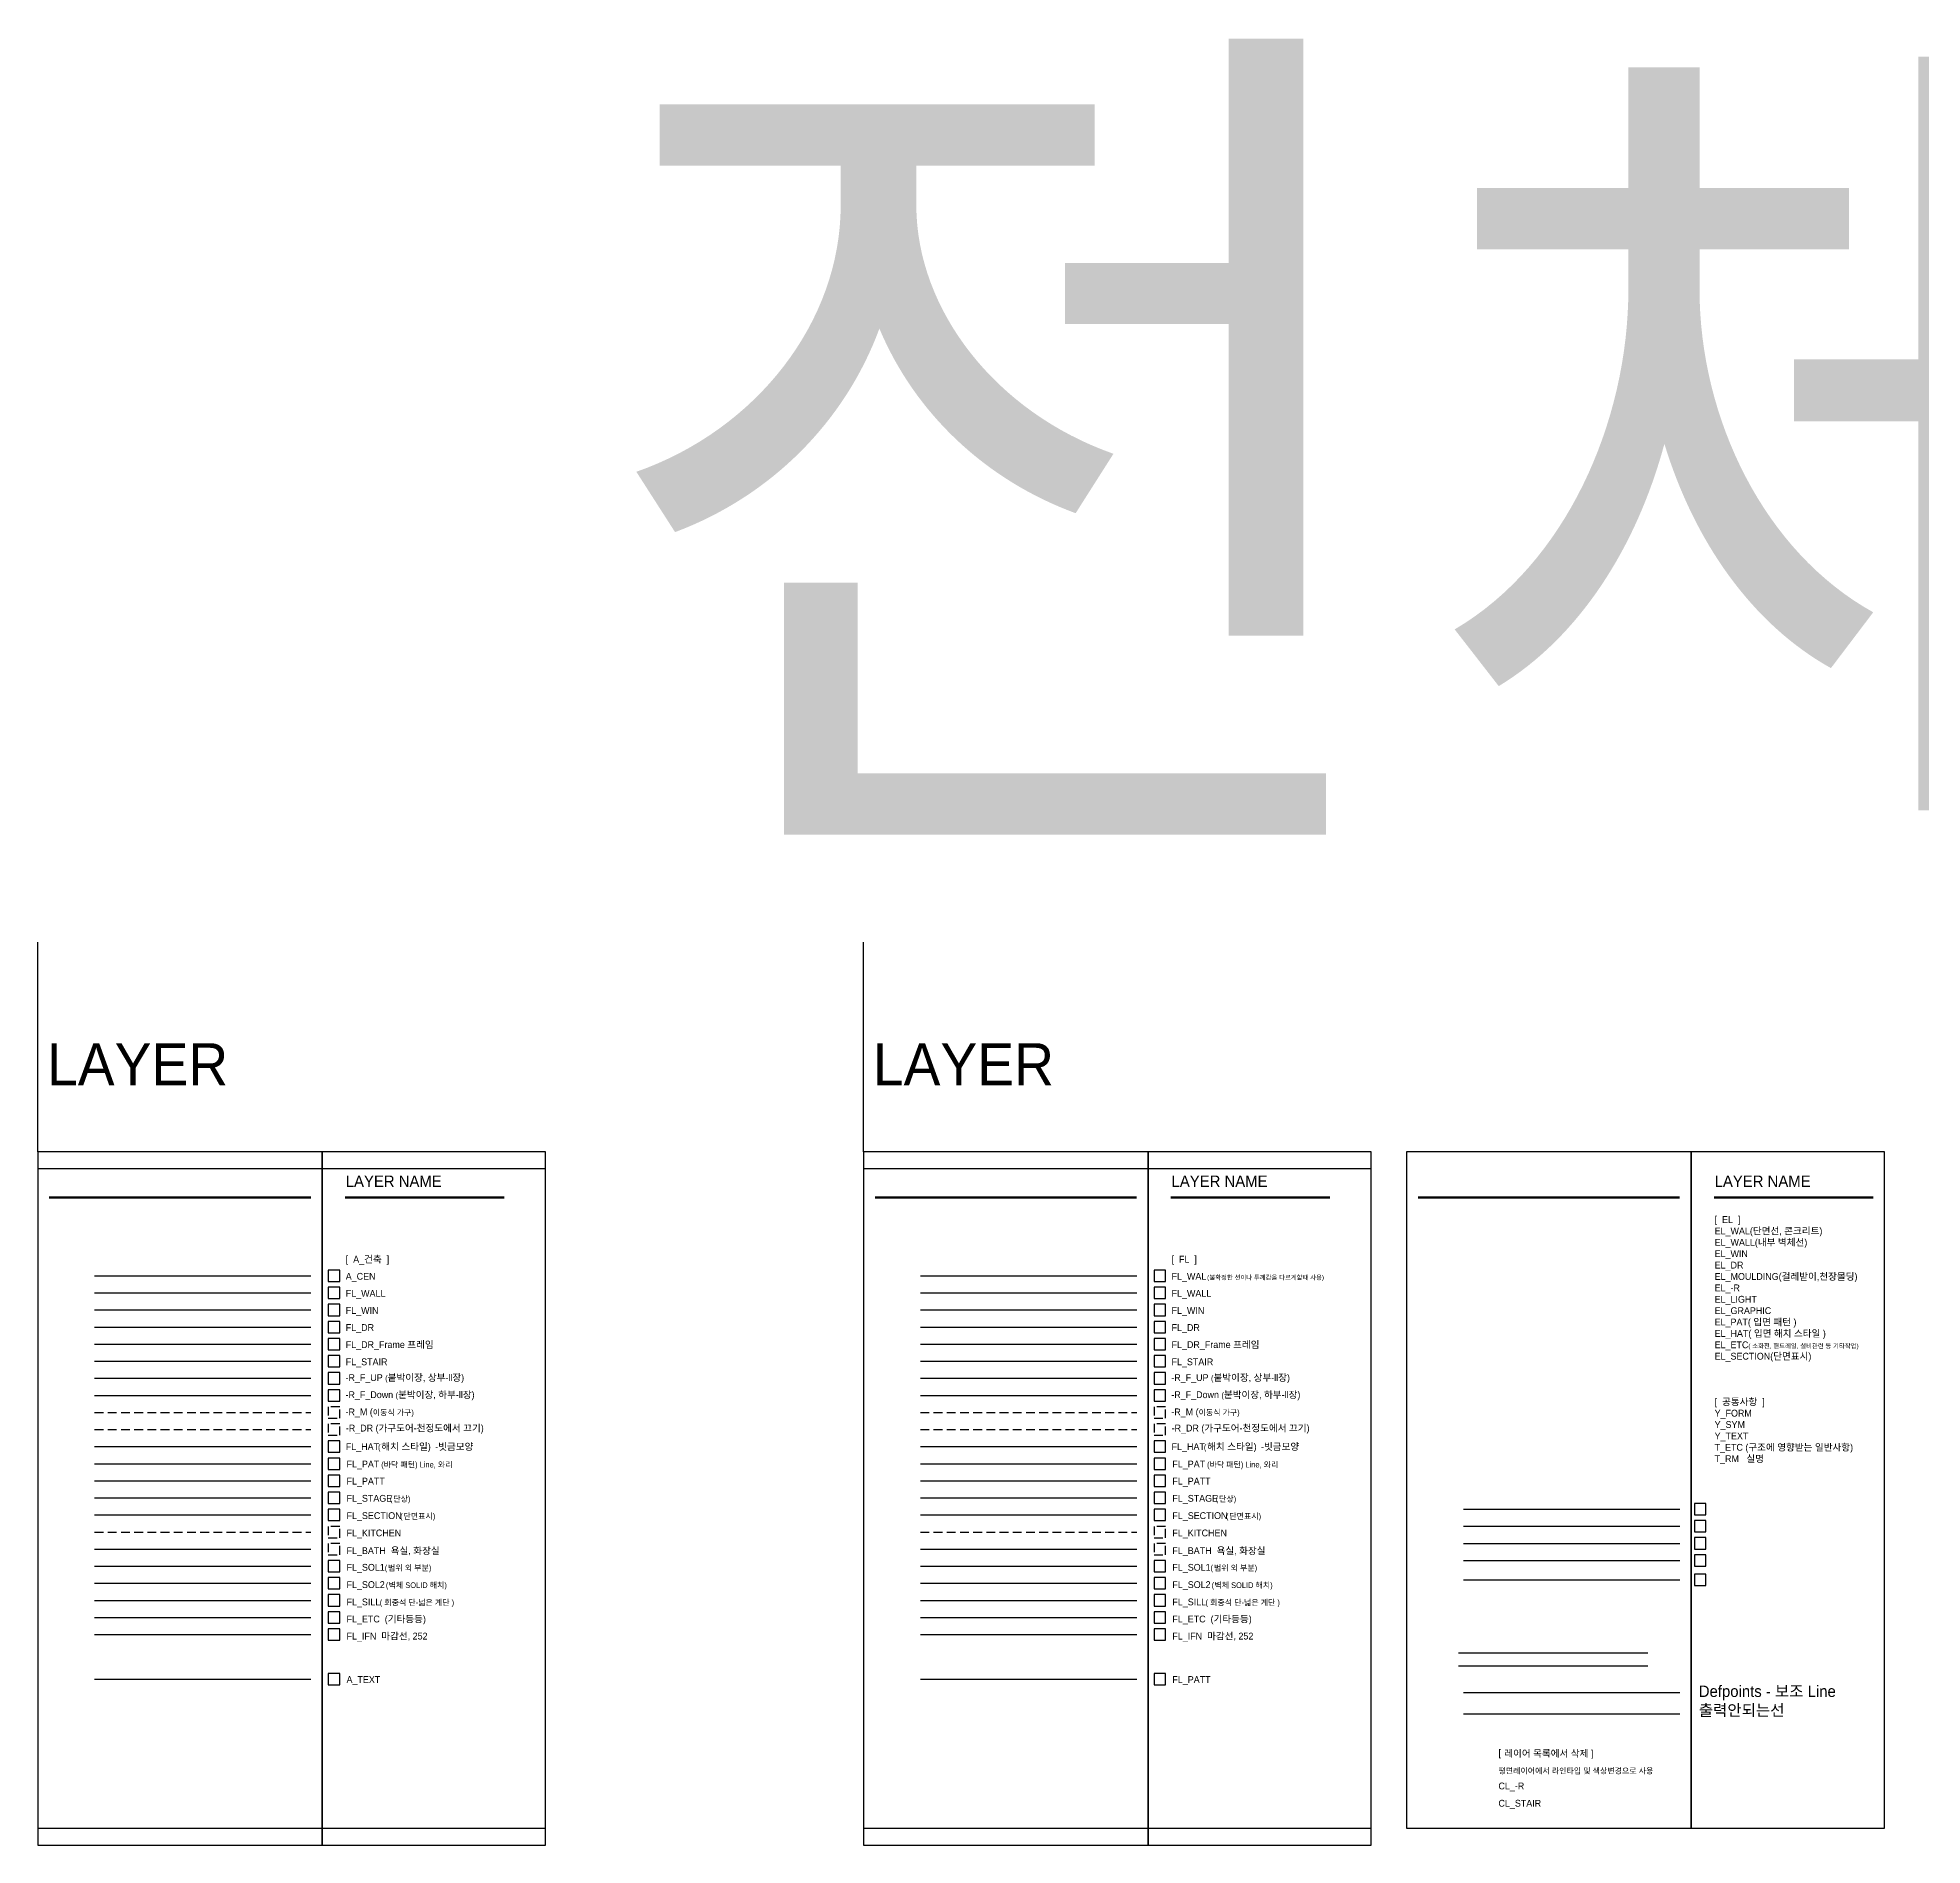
# Model space of a CAD drawing. Header units: millimetres. Extents: x -223175 to 287756, y -120611 to 352956.
# Drawn here: x -19440 to -18101, y 8491 to 9774 of the extents above; entities that cross this region are included whole.
import ezdxf
from ezdxf.enums import TextEntityAlignment as Align

# ---------------------------------------------------------------- set-up
doc = ezdxf.new("R2010")
doc.units = ezdxf.units.MM
doc.header["$LTSCALE"] = 50
doc.linetypes.add('ACAD_ISO10W100', pattern=[18, 12, -3, 0, -3])
doc.linetypes.add('HIDDEN2', pattern=[0.1875, 0.125, -0.0625])
for name, color, linetype in [('1_ 설계변경(체크사항) 240', 240, 'Continuous'), ('1_ 인테리어(검토+체크용)', 30, 'Continuous'), ('A_CEN', 1, 'ACAD_ISO10W100'), ('A_COL', 2, 'Continuous'), ('A_DIM', 7, 'Continuous'), ('A_DR', 4, 'Continuous'), ('A_TEXT', 4, 'Continuous'), ('FL_0공통CL_DR-F', 4, 'Continuous'), ('FL_0공통CL_FIN', 16, 'Continuous'), ('FL_0공통CL_SOL1-벽체', 251, 'Continuous'), ('FL_0공통CL_SOL2-공사외', 253, 'Continuous'), ('FL_0공통CL_WAL 202 신설벽체', 202, 'Continuous'), ('FL_0공통CL_WALL', 6, 'Continuous'), ('FL_0공통CL_WIN', 4, 'Continuous'), ('FL_HIDDEN_BATH 251', 252, 'Continuous'), ('FL_HIDDEN_ETC', 16, 'Continuous'), ('FL_HIDDEN_KITCHEN', 5, 'HIDDEN2'), ('FL_HIDDEN_STAGE', 6, 'Continuous'), ('FL_HIDDEN_STAIR', 7, 'Continuous'), ('FL_HIDE_DR', 4, 'Continuous'), ('FL_HIDE_HAT', 251, 'Continuous'), ('FL_HIDE_PAT 108', 108, 'Continuous'), ('FL_HIDE_PATT', 4, 'Continuous'), ('FL_HIDE_SECTION', 2, 'Continuous'), ('FL_HIDE_SILL', 8, 'Continuous'), ('FL_HIDE_TEXT', 4, 'Continuous'), ('FUR_DR', 8, 'HIDDEN2'), ('FUR_F_UP', 6, 'Continuous'), ('FUR_HIDDEN_F_Down', 5, 'Continuous'), ('FUR_HIDDEN_Move', 5, 'HIDDEN2'), ('Y_FORM', 7, 'Continuous'), ('Y_RM', 4, 'Continuous'), ('Y_SYM', 4, 'Continuous'), ('Y_TEXT', 3, 'Continuous')]:
    doc.layers.add(name, color=color, linetype=linetype)
doc.layers.add('DEFPOINT', color=98, linetype='Continuous', plot=False)
doc.styles.add('HY울릉도L', font='HY울릉도l.ttf')

msp = doc.modelspace()

# ---------------------------------------------------------------- linework, layer by layer
for p, q in [((-19237.6277, 8983.0917), (-19237.6277, 8502.8983)), ((-18651.1037, 8983.0917), (-18651.1037, 8502.8983)), ((-18265.3945, 8983.0917), (-18265.3945, 8502.8983)), ((-19237.6277, 8970.9656), (-19237.6277, 8490.7722)), ((-18651.1037, 8970.9656), (-18651.1037, 8490.7722))]:
    msp.add_line(p, q)
for points in [[(-19237.6277, 8983.0917), (-19439.7293, 8983.0917), (-19439.7293, 8502.8983), (-19237.6277, 8502.8983)], [(-19439.7293, 8502.8983), (-19079.0913, 8502.8983), (-19079.0913, 8983.0917), (-19439.7293, 8983.0917)], [(-19237.6277, 8502.8983), (-19079.0913, 8502.8983), (-19079.0913, 8983.0917), (-19237.6277, 8983.0917)], [(-18853.2053, 8502.8983), (-18492.5672, 8502.8983), (-18492.5672, 8983.0917), (-18853.2053, 8983.0917)], [(-18651.1037, 8983.0917), (-18853.2053, 8983.0917), (-18853.2053, 8502.8983), (-18651.1037, 8502.8983)], [(-18651.1037, 8502.8983), (-18492.5672, 8502.8983), (-18492.5672, 8983.0917), (-18651.1037, 8983.0917)], [(-18467.4961, 8502.8983), (-18127.9654, 8502.8983), (-18127.9654, 8983.0917), (-18467.4961, 8983.0917)], [(-18265.3945, 8983.0917), (-18467.4961, 8983.0917), (-18467.4961, 8502.8983), (-18265.3945, 8502.8983)], [(-18265.3945, 8502.8983), (-18127.9654, 8502.8983), (-18127.9654, 8983.0917), (-18265.3945, 8983.0917)], [(-19237.6277, 8970.9656), (-19439.7293, 8970.9656), (-19439.7293, 8490.7722), (-19237.6277, 8490.7722)], [(-19237.6277, 8490.7722), (-19079.0913, 8490.7722), (-19079.0913, 8970.9656), (-19237.6277, 8970.9656)], [(-18651.1037, 8970.9656), (-18853.2053, 8970.9656), (-18853.2053, 8490.7722), (-18651.1037, 8490.7722)], [(-18651.1037, 8490.7722), (-18492.5672, 8490.7722), (-18492.5672, 8970.9656), (-18651.1037, 8970.9656)]]:
    msp.add_lwpolyline(points, close=True)
at = {"const_width": 1.6168}
for points in [[(-19245.7118, 8950.7554), (-19431.6453, 8950.7554)], [(-19108.2827, 8950.7554), (-19221.4596, 8950.7554)], [(-18659.1878, 8950.7554), (-18845.1212, 8950.7554)], [(-18521.7587, 8950.7554), (-18634.9356, 8950.7554)], [(-18273.4786, 8950.7554), (-18459.412, 8950.7554)], [(-18136.0495, 8950.7554), (-18249.2264, 8950.7554)]]:
    msp.add_lwpolyline(points, dxfattribs=at)
at = {"layer": '1_ 설계변경(체크사항) 240'}
msp.add_line((-18296.2354, 8627.2334), (-18430.706, 8627.2334), dxfattribs=at)
at = {"layer": '1_ 인테리어(검토+체크용)'}
msp.add_line((-18296.2354, 8617.9681), (-18430.706, 8617.9681), dxfattribs=at)
at = {"layer": 'A_CEN'}
msp.add_line((-19399.309, 8895.0669), (-19245.7118, 8895.0669), dxfattribs=at)
msp.add_lwpolyline([(-19233.3047, 8891.0249), (-19225.2206, 8891.0249), (-19225.2206, 8899.109), (-19233.3047, 8899.109)], close=True, dxfattribs=at)
at = {"layer": 'A_COL'}
msp.add_line((-19399.309, 8882.9409), (-19245.7118, 8882.9409), dxfattribs=at)
msp.add_lwpolyline([(-19233.3047, 8878.8988), (-19225.2206, 8878.8988), (-19225.2206, 8886.9829), (-19233.3047, 8886.9829)], close=True, dxfattribs=at)
at = {"layer": 'A_DIM'}
msp.add_line((-19399.309, 8870.8148), (-19245.7118, 8870.8148), dxfattribs=at)
msp.add_lwpolyline([(-19233.3047, 8866.7727), (-19225.2206, 8866.7727), (-19225.2206, 8874.8568), (-19233.3047, 8874.8568)], close=True, dxfattribs=at)
at = {"layer": 'A_DR'}
msp.add_line((-19399.309, 8858.6887), (-19245.7118, 8858.6887), dxfattribs=at)
msp.add_lwpolyline([(-19233.3047, 8854.6466), (-19225.2206, 8854.6466), (-19225.2206, 8862.7307), (-19233.3047, 8862.7307)], close=True, dxfattribs=at)
at = {"layer": 'A_TEXT'}
msp.add_line((-19399.309, 8608.675), (-19245.7118, 8608.675), dxfattribs=at)
msp.add_lwpolyline([(-19233.3047, 8604.6329), (-19225.2206, 8604.6329), (-19225.2206, 8612.717), (-19233.3047, 8612.717)], close=True, dxfattribs=at)
at = {"layer": 'DEFPOINT', "color": 109}
msp.add_line((-18427.0758, 8599.238), (-18273.4786, 8599.238), dxfattribs=at)
at = {"layer": 'DEFPOINT', "color": 249}
msp.add_line((-18427.0758, 8584.1386), (-18273.4786, 8584.1386), dxfattribs=at)
at = {"layer": 'FL_0공통CL_DR-F'}
for p, q in [((-19399.309, 8846.5626), (-19245.7118, 8846.5626)), ((-18812.785, 8846.5626), (-18659.1878, 8846.5626))]:
    msp.add_line(p, q, dxfattribs=at)
for points in [[(-19233.3047, 8842.5205), (-19225.2206, 8842.5205), (-19225.2206, 8850.6046), (-19233.3047, 8850.6046)], [(-18646.7806, 8842.5205), (-18638.6966, 8842.5205), (-18638.6966, 8850.6046), (-18646.7806, 8850.6046)]]:
    msp.add_lwpolyline(points, close=True, dxfattribs=at)
at = {"layer": 'FL_0공통CL_FIN'}
for p, q in [((-19399.309, 8640.4189), (-19245.7118, 8640.4189)), ((-18812.785, 8640.4189), (-18659.1878, 8640.4189))]:
    msp.add_line(p, q, dxfattribs=at)
for points in [[(-19233.3047, 8636.3769), (-19225.2206, 8636.3769), (-19225.2206, 8644.461), (-19233.3047, 8644.461)], [(-18646.7806, 8636.3769), (-18638.6966, 8636.3769), (-18638.6966, 8644.461), (-18646.7806, 8644.461)]]:
    msp.add_lwpolyline(points, close=True, dxfattribs=at)
at = {"layer": 'FL_0공통CL_SOL1-벽체'}
for p, q in [((-19399.309, 8688.9233), (-19245.7118, 8688.9233)), ((-18812.785, 8688.9233), (-18659.1878, 8688.9233))]:
    msp.add_line(p, q, dxfattribs=at)
for points in [[(-19233.3047, 8684.8813), (-19225.2206, 8684.8813), (-19225.2206, 8692.9653), (-19233.3047, 8692.9653)], [(-18646.7806, 8684.8813), (-18638.6966, 8684.8813), (-18638.6966, 8692.9653), (-18646.7806, 8692.9653)]]:
    msp.add_lwpolyline(points, close=True, dxfattribs=at)
at = {"layer": 'FL_0공통CL_SOL2-공사외'}
for p, q in [((-19399.309, 8676.7972), (-19245.7118, 8676.7972)), ((-18812.785, 8676.7972), (-18659.1878, 8676.7972))]:
    msp.add_line(p, q, dxfattribs=at)
for points in [[(-19233.3047, 8672.7552), (-19225.2206, 8672.7552), (-19225.2206, 8680.8392), (-19233.3047, 8680.8392)], [(-18646.7806, 8672.7552), (-18638.6966, 8672.7552), (-18638.6966, 8680.8392), (-18646.7806, 8680.8392)]]:
    msp.add_lwpolyline(points, close=True, dxfattribs=at)
at = {"layer": 'FL_0공통CL_WAL 202 신설벽체'}
msp.add_line((-18812.785, 8895.0669), (-18659.1878, 8895.0669), dxfattribs=at)
msp.add_lwpolyline([(-18646.7806, 8891.0249), (-18638.6966, 8891.0249), (-18638.6966, 8899.109), (-18646.7806, 8899.109)], close=True, dxfattribs=at)
at = {"layer": 'FL_0공통CL_WALL'}
msp.add_line((-18812.785, 8882.9409), (-18659.1878, 8882.9409), dxfattribs=at)
msp.add_lwpolyline([(-18646.7806, 8878.8988), (-18638.6966, 8878.8988), (-18638.6966, 8886.9829), (-18646.7806, 8886.9829)], close=True, dxfattribs=at)
at = {"layer": 'FL_0공통CL_WIN'}
msp.add_line((-18812.785, 8870.8148), (-18659.1878, 8870.8148), dxfattribs=at)
msp.add_lwpolyline([(-18646.7806, 8866.7727), (-18638.6966, 8866.7727), (-18638.6966, 8874.8568), (-18646.7806, 8874.8568)], close=True, dxfattribs=at)
at = {"layer": 'FL_HIDDEN_BATH 251'}
for p, q in [((-19399.309, 8701.0494), (-19245.7118, 8701.0494)), ((-18812.785, 8701.0494), (-18659.1878, 8701.0494))]:
    msp.add_line(p, q, dxfattribs=at)
at = {"layer": 'FL_HIDDEN_ETC'}
for p, q in [((-19399.309, 8652.545), (-19245.7118, 8652.545)), ((-18812.785, 8652.545), (-18659.1878, 8652.545))]:
    msp.add_line(p, q, dxfattribs=at)
for points in [[(-19233.3047, 8648.503), (-19225.2206, 8648.503), (-19225.2206, 8656.587), (-19233.3047, 8656.587)], [(-18646.7806, 8648.503), (-18638.6966, 8648.503), (-18638.6966, 8656.587), (-18646.7806, 8656.587)]]:
    msp.add_lwpolyline(points, close=True, dxfattribs=at)
at = {"layer": 'FL_HIDDEN_KITCHEN'}
for p, q in [((-19399.309, 8713.1755), (-19245.7118, 8713.1755)), ((-18812.785, 8713.1755), (-18659.1878, 8713.1755))]:
    msp.add_line(p, q, dxfattribs=at)
for points in [[(-19233.3047, 8709.1335), (-19225.2206, 8709.1335), (-19225.2206, 8717.2175), (-19233.3047, 8717.2175)], [(-18646.7806, 8709.1335), (-18638.6966, 8709.1335), (-18638.6966, 8717.2175), (-18646.7806, 8717.2175)], [(-19233.3047, 8697.0074), (-19225.2206, 8697.0074), (-19225.2206, 8705.0914), (-19233.3047, 8705.0914)], [(-18646.7806, 8697.0074), (-18638.6966, 8697.0074), (-18638.6966, 8705.0914), (-18646.7806, 8705.0914)]]:
    msp.add_lwpolyline(points, close=True, dxfattribs=at)
at = {"layer": 'FL_HIDDEN_STAGE'}
for p, q in [((-19399.309, 8737.4277), (-19245.7118, 8737.4277)), ((-18812.785, 8737.4277), (-18659.1878, 8737.4277))]:
    msp.add_line(p, q, dxfattribs=at)
for points in [[(-19233.3047, 8733.3857), (-19225.2206, 8733.3857), (-19225.2206, 8741.4697), (-19233.3047, 8741.4697)], [(-18646.7806, 8733.3857), (-18638.6966, 8733.3857), (-18638.6966, 8741.4697), (-18646.7806, 8741.4697)]]:
    msp.add_lwpolyline(points, close=True, dxfattribs=at)
at = {"layer": 'FL_HIDDEN_STAIR'}
for p, q in [((-19399.309, 8834.4365), (-19245.7118, 8834.4365)), ((-18812.785, 8834.4365), (-18659.1878, 8834.4365))]:
    msp.add_line(p, q, dxfattribs=at)
for points in [[(-19233.3047, 8830.3944), (-19225.2206, 8830.3944), (-19225.2206, 8838.4785), (-19233.3047, 8838.4785)], [(-18646.7806, 8830.3944), (-18638.6966, 8830.3944), (-18638.6966, 8838.4785), (-18646.7806, 8838.4785)]]:
    msp.add_lwpolyline(points, close=True, dxfattribs=at)
at = {"layer": 'FL_HIDE_DR'}
msp.add_line((-18812.785, 8858.6887), (-18659.1878, 8858.6887), dxfattribs=at)
msp.add_lwpolyline([(-18646.7806, 8854.6466), (-18638.6966, 8854.6466), (-18638.6966, 8862.7307), (-18646.7806, 8862.7307)], close=True, dxfattribs=at)
at = {"layer": 'FL_HIDE_HAT'}
for p, q in [((-19399.309, 8773.806), (-19245.7118, 8773.806)), ((-18812.785, 8773.806), (-18659.1878, 8773.806))]:
    msp.add_line(p, q, dxfattribs=at)
for points in [[(-19233.3047, 8769.7639), (-19225.2206, 8769.7639), (-19225.2206, 8777.848), (-19233.3047, 8777.848)], [(-18646.7806, 8769.7639), (-18638.6966, 8769.7639), (-18638.6966, 8777.848), (-18646.7806, 8777.848)]]:
    msp.add_lwpolyline(points, close=True, dxfattribs=at)
at = {"layer": 'FL_HIDE_PAT 108'}
for p, q in [((-19399.309, 8761.6799), (-19245.7118, 8761.6799)), ((-18812.785, 8761.6799), (-18659.1878, 8761.6799))]:
    msp.add_line(p, q, dxfattribs=at)
for points in [[(-19233.3047, 8757.6379), (-19225.2206, 8757.6379), (-19225.2206, 8765.7219), (-19233.3047, 8765.7219)], [(-18646.7806, 8757.6379), (-18638.6966, 8757.6379), (-18638.6966, 8765.7219), (-18646.7806, 8765.7219)]]:
    msp.add_lwpolyline(points, close=True, dxfattribs=at)
at = {"layer": 'FL_HIDE_PATT'}
for p, q in [((-19399.309, 8749.5538), (-19245.7118, 8749.5538)), ((-18812.785, 8749.5538), (-18659.1878, 8749.5538))]:
    msp.add_line(p, q, dxfattribs=at)
for points in [[(-19233.3047, 8745.5118), (-19225.2206, 8745.5118), (-19225.2206, 8753.5958), (-19233.3047, 8753.5958)], [(-18646.7806, 8745.5118), (-18638.6966, 8745.5118), (-18638.6966, 8753.5958), (-18646.7806, 8753.5958)]]:
    msp.add_lwpolyline(points, close=True, dxfattribs=at)
at = {"layer": 'FL_HIDE_SECTION'}
for p, q in [((-19399.309, 8725.3016), (-19245.7118, 8725.3016)), ((-18812.785, 8725.3016), (-18659.1878, 8725.3016))]:
    msp.add_line(p, q, dxfattribs=at)
for points in [[(-19233.3047, 8721.2596), (-19225.2206, 8721.2596), (-19225.2206, 8729.3436), (-19233.3047, 8729.3436)], [(-18646.7806, 8721.2596), (-18638.6966, 8721.2596), (-18638.6966, 8729.3436), (-18646.7806, 8729.3436)]]:
    msp.add_lwpolyline(points, close=True, dxfattribs=at)
at = {"layer": 'FL_HIDE_SILL'}
for p, q in [((-19399.309, 8664.6711), (-19245.7118, 8664.6711)), ((-18812.785, 8664.6711), (-18659.1878, 8664.6711))]:
    msp.add_line(p, q, dxfattribs=at)
for points in [[(-19233.3047, 8660.6291), (-19225.2206, 8660.6291), (-19225.2206, 8668.7131), (-19233.3047, 8668.7131)], [(-18646.7806, 8660.6291), (-18638.6966, 8660.6291), (-18638.6966, 8668.7131), (-18646.7806, 8668.7131)]]:
    msp.add_lwpolyline(points, close=True, dxfattribs=at)
at = {"layer": 'FL_HIDE_TEXT'}
msp.add_line((-18812.785, 8608.675), (-18659.1878, 8608.675), dxfattribs=at)
msp.add_lwpolyline([(-18646.7806, 8604.6329), (-18638.6966, 8604.6329), (-18638.6966, 8612.717), (-18646.7806, 8612.717)], close=True, dxfattribs=at)
at = {"layer": 'FUR_DR'}
for p, q in [((-19399.309, 8785.9321), (-19245.7118, 8785.9321)), ((-18812.785, 8785.9321), (-18659.1878, 8785.9321))]:
    msp.add_line(p, q, dxfattribs=at)
for points in [[(-19233.3047, 8781.89), (-19225.2206, 8781.89), (-19225.2206, 8789.9741), (-19233.3047, 8789.9741)], [(-18646.7806, 8781.89), (-18638.6966, 8781.89), (-18638.6966, 8789.9741), (-18646.7806, 8789.9741)]]:
    msp.add_lwpolyline(points, close=True, dxfattribs=at)
at = {"layer": 'FUR_F_UP'}
for p, q in [((-19399.309, 8822.3104), (-19245.7118, 8822.3104)), ((-18812.785, 8822.3104), (-18659.1878, 8822.3104))]:
    msp.add_line(p, q, dxfattribs=at)
at = {"layer": 'FUR_HIDDEN_F_Down'}
for p, q in [((-19399.309, 8810.1843), (-19245.7118, 8810.1843)), ((-18812.785, 8810.1843), (-18659.1878, 8810.1843))]:
    msp.add_line(p, q, dxfattribs=at)
for points in [[(-19233.3047, 8818.2683), (-19225.2206, 8818.2683), (-19225.2206, 8826.3524), (-19233.3047, 8826.3524)], [(-18646.7806, 8818.2683), (-18638.6966, 8818.2683), (-18638.6966, 8826.3524), (-18646.7806, 8826.3524)], [(-19233.3047, 8806.1422), (-19225.2206, 8806.1422), (-19225.2206, 8814.2263), (-19233.3047, 8814.2263)], [(-18646.7806, 8806.1422), (-18638.6966, 8806.1422), (-18638.6966, 8814.2263), (-18646.7806, 8814.2263)]]:
    msp.add_lwpolyline(points, close=True, dxfattribs=at)
at = {"layer": 'FUR_HIDDEN_Move'}
for p, q in [((-19399.309, 8798.0582), (-19245.7118, 8798.0582)), ((-18812.785, 8798.0582), (-18659.1878, 8798.0582))]:
    msp.add_line(p, q, dxfattribs=at)
for points in [[(-19233.3047, 8794.0161), (-19225.2206, 8794.0161), (-19225.2206, 8802.1002), (-19233.3047, 8802.1002)], [(-18646.7806, 8794.0161), (-18638.6966, 8794.0161), (-18638.6966, 8802.1002), (-18646.7806, 8802.1002)]]:
    msp.add_lwpolyline(points, close=True, dxfattribs=at)
at = {"layer": 'Y_FORM'}
msp.add_line((-18427.0758, 8729.4022), (-18273.4786, 8729.4022), dxfattribs=at)
msp.add_lwpolyline([(-18263.0675, 8725.3601), (-18254.9835, 8725.3601), (-18254.9835, 8733.4442), (-18263.0675, 8733.4442)], close=True, dxfattribs=at)
at = {"layer": 'Y_RM', "color": 16}
msp.add_line((-18427.0758, 8693.0239), (-18273.4786, 8693.0239), dxfattribs=at)
at = {"layer": 'Y_RM'}
msp.add_line((-18427.0758, 8679.2336), (-18273.4786, 8679.2336), dxfattribs=at)
at = {"layer": 'Y_RM', "color": 16}
msp.add_lwpolyline([(-18263.0675, 8688.9818), (-18254.9835, 8688.9818), (-18254.9835, 8697.0659), (-18263.0675, 8697.0659)], close=True, dxfattribs=at)
at = {"layer": 'Y_RM'}
msp.add_lwpolyline([(-18263.0675, 8675.1916), (-18254.9835, 8675.1916), (-18254.9835, 8683.2757), (-18263.0675, 8683.2757)], close=True, dxfattribs=at)
at = {"layer": 'Y_SYM', "color": 30, "linetype": 'ByBlock', "ltscale": 1.1}
for p, q in [((-19439.7293, 8983.0917), (-19439.7293, 9131.9857)), ((-18853.2053, 8983.0917), (-18853.2053, 9131.9857))]:
    msp.add_line(p, q, dxfattribs=at)
at = {"layer": 'Y_SYM'}
msp.add_line((-18427.0758, 8717.2761), (-18273.4786, 8717.2761), dxfattribs=at)
msp.add_lwpolyline([(-18263.0675, 8713.234), (-18254.9835, 8713.234), (-18254.9835, 8721.3181), (-18263.0675, 8721.3181)], close=True, dxfattribs=at)
at = {"layer": 'Y_TEXT'}
msp.add_line((-18427.0758, 8705.15), (-18273.4786, 8705.15), dxfattribs=at)
msp.add_lwpolyline([(-18263.0675, 8701.1079), (-18254.9835, 8701.1079), (-18254.9835, 8709.192), (-18263.0675, 8709.192)], close=True, dxfattribs=at)

# ---------------------------------------------------------------- texts
at = {"char_height": 8.08406, "attachment_point": 1, "style": 'HY울릉도L'}
for width, insert in [(6929.419577, (-19220.9347, 8966.2637)), (6929.419577, (-18634.4106, 8966.2637)), (7107.27894, (-18248.7014, 8966.2637))]:
    msp.add_mtext_dynamic_manual_height_columns('LAYER NAME', width=width, gutter_width=12.5, heights=[959.1882], dxfattribs=dict(at, insert=insert))
at = {"layer": 'A_CEN', "style": 'HY울릉도L'}
msp.add_text('A_CEN', height=4.85044, dxfattribs=at).set_placement((-19220.9347, 8892.3015))
at = {"layer": 'A_COL', "style": 'HY울릉도L'}
msp.add_text('FL_WALL', height=4.85044, dxfattribs=at).set_placement((-19220.9347, 8880.1751))
at = {"layer": 'A_DIM', "style": 'HY울릉도L'}
msp.add_text('FL_WIN', height=4.85044, dxfattribs=at).set_placement((-19220.9347, 8868.0492))
at = {"layer": 'A_DR', "style": 'HY울릉도L'}
msp.add_text('FL_DR', height=4.85044, dxfattribs=at).set_placement((-19220.9347, 8855.9231))
at = {"layer": 'A_TEXT', "style": 'HY울릉도L'}
msp.add_text('A_TEXT', height=4.85044, dxfattribs=at).set_placement((-19220.3688, 8606.0052))
at = {"layer": 'DEFPOINT', "color": 109, "insert": (-18259.9355, 8604.1755), "char_height": 8.084064, "attachment_point": 1, "style": 'HY울릉도L'}
msp.add_mtext_dynamic_manual_height_columns('Defpoints - 보조 Line \\P출력안되는선', width=12330.164301, gutter_width=12.5, heights=[4462.2771], dxfattribs=at)
at = {"layer": 'FL_0공통CL_FIN', "style": 'HY울릉도L'}
for p in [(-19220.3688, 8636.8722), (-18633.8448, 8636.8722)]:
    msp.add_text('FL_IFN  마감선, 252', height=4.850439, dxfattribs=at).set_placement(p)
at = {"layer": 'FL_HIDDEN_BATH 251', "style": 'HY울릉도L'}
for p in [(-19220.3688, 8697.5027), (-18633.8448, 8697.5027)]:
    msp.add_text('FL_BATH  욕실, 화장실', height=4.850439, dxfattribs=at).set_placement(p)
at = {"layer": 'FL_HIDDEN_ETC', "style": 'HY울릉도L'}
for p in [(-19220.3688, 8648.9983), (-18633.8448, 8648.9983)]:
    msp.add_text('FL_ETC  (기타등등)', height=4.850439, dxfattribs=at).set_placement(p)
at = {"layer": 'FL_HIDDEN_KITCHEN', "style": 'HY울릉도L'}
for p in [(-19220.3688, 8710.1068), (-18633.8448, 8710.1068)]:
    msp.add_text('FL_KITCHEN', height=4.85044, dxfattribs=at).set_placement(p)
at = {"layer": 'FL_HIDE_PATT', "style": 'HY울릉도L'}
for p in [(-19220.3688, 8746.884), (-18633.8448, 8746.884)]:
    msp.add_text('FL_PATT', height=4.85044, dxfattribs=at).set_placement(p)
at = {"layer": 'FL_HIDE_TEXT', "style": 'HY울릉도L'}
msp.add_text('FL_PATT', height=4.85044, dxfattribs=at).set_placement((-18633.8448, 8606.0052))
at = {"layer": 'Y_FORM', "style": 'HY울릉도L'}
for s, height, p in [('[  A_건축  ]', 4.85044, (-19220.9347, 8904.4276)), ('[  FL  ]', 4.85044, (-18634.4106, 8904.4276)), ('FL_WAL ', 4.85044, (-18634.4106, 8892.3015)), ('(', 3.2336, (-18609.1317, 8892.3015)), ('불확정한 선이나 두께감을 다르게할때 사용)', 3.233642, (-18607.5698, 8892.3015)), ('FL_WALL', 4.85044, (-18634.4106, 8880.1751)), ('FL_WIN', 4.85044, (-18634.4106, 8868.0492)), ('FL_DR_Frame 프레임', 4.850439, (-19220.9347, 8843.7968)), ('FL_DR', 4.85044, (-18634.4106, 8855.9231)), ('FL_DR_Frame 프레임', 4.850439, (-18634.4106, 8843.7968)), ('FL_STAIR', 4.85044, (-19220.9347, 8831.588)), ('FL_STAIR', 4.85044, (-18634.4106, 8831.588)), ('FL_HAT', 4.85044, (-19220.9122, 8771.3844)), (' (', 4.02586, (-19199.4636, 8771.3844)), ('해치 스타일)', 4.85044, (-19195.6563, 8771.3844)), ('FL_HAT', 4.85044, (-18634.3882, 8771.3844)), (' (', 4.02586, (-18612.9396, 8771.3844)), ('해치 스타일)', 4.85044, (-18609.1322, 8771.3844)), ('FL_PAT', 4.85044, (-19220.3688, 8759.0101)), ('(바닥 패턴) Line, 와리', 4.042016, (-19195.7031, 8759.0101)), ('FL_PAT', 4.85044, (-18633.8448, 8759.0101)), ('(바닥 패턴) Line, 와리', 4.042016, (-18609.1791, 8759.0101)), ('FL_STAGE', 4.85044, (-19220.3688, 8734.6752)), ('FL_SECTION', 4.85044, (-19220.3688, 8722.3908)), (' (', 4.04202, (-19191.0161, 8734.6752)), ('단상)', 4.04202, (-19187.1935, 8734.6752)), ('FL_STAGE', 4.85044, (-18633.8448, 8734.6752)), ('FL_SECTION', 4.85044, (-18633.8448, 8722.3908)), (' (', 4.04202, (-18604.4921, 8734.6752)), ('단상)', 4.04202, (-18600.6694, 8734.6752)), (' (', 4.04202, (-19183.7503, 8722.3908)), ('단면표시)', 4.04202, (-19179.9277, 8722.3908)), (' (', 4.04202, (-18597.2263, 8722.3908)), ('단면표시)', 4.04202, (-18593.4037, 8722.3908)), ('FL_SOL1', 4.85044, (-19220.3688, 8685.696)), (' (', 4.04202, (-19194.7017, 8685.696)), ('범위 외 부분)', 4.04202, (-19190.879, 8685.696)), ('FL_SOL1', 4.85044, (-18633.8448, 8685.696)), (' (', 4.04202, (-18608.1776, 8685.696)), ('범위 외 부분)', 4.04202, (-18604.355, 8685.696)), ('FL_SOL2 ', 4.85044, (-19220.3688, 8673.4085)), ('(', 4.042, (-19192.4574, 8673.4085)), ('벽체 SOLID 해치)', 4.042016, (-19190.505, 8673.4085)), ('FL_SOL2 ', 4.85044, (-18633.8448, 8673.4085)), ('(', 4.042, (-18605.9334, 8673.4085)), ('벽체 SOLID 해치)', 4.042016, (-18603.9809, 8673.4085)), ('FL_SILL', 4.85044, (-19220.3688, 8661.1244)), (' ( 회중석 단-넓은 계단 )', 4.042016, (-19198.2461, 8661.1244)), ('FL_SILL', 4.85044, (-18633.8448, 8661.1244)), (' ( 회중석 단-넓은 계단 )', 4.042016, (-18611.7221, 8661.1244)), ('[', 4.8504, (-18402.2241, 8553.978)), (' 레이어 목록에서 삭제 ]', 4.850439, (-18399.8812, 8553.6217)), ('평면레이어에서 라인타입 및 색상변경으로 사용', 4.042016, (-18402.2241, 8541.6299)), ('CL_-R', 4.85044, (-18402.2241, 8530.469)), ('CL_STAIR', 4.85044, (-18402.2241, 8518.1877))]:
    msp.add_text(s, height=height, dxfattribs=at).set_placement(p)
at = {"layer": 'Y_FORM', "color": 251, "style": 'HY울릉도L'}
for p in [(-19157.3727, 8771.3844), (-18570.8487, 8771.3844)]:
    msp.add_text('-빗금모양', height=4.85044, dxfattribs=at).set_placement(p)
at = {"layer": 'Y_FORM', "insert": (-18248.7014, 8937.4489), "char_height": 4.850439, "attachment_point": 1, "style": 'HY울릉도L'}
msp.add_mtext_dynamic_manual_height_columns('[  EL  ]\\PEL_WAL(단면선, 콘크리트){\\H1.9429x; }\\PEL_WALL(내부 벽체선){\\H1.7245x; }\\PEL_WIN{\\H1.6877x; }\\PEL_DR{\\H1.6041x; }\\PEL_MOULDING(걸레받이,천장몰딩){\\H1.7415x; }\\PEL_-R{\\H1.682x; }\\PEL_LIGHT{\\H1.623x; }\\PEL_GRAPHIC{\\H1.6576x; }\\PEL_PAT( 입면 패턴 ){\\H1.7386x; }\\PEL_HAT( 입면 해치 스타일 ){\\H1.7925x; }\\PEL_ETC{\\H0.66667x;( 소화전, 핸드레일, 설비관련 등 기타작업)\\H2.5231x; \\H0.39634x;\\P}EL_SECTION(단면표시){\\H1.7305x; }\\P{\\H1.6857x; }\\P\\P\\P[  공통사항  ]{\\H1.6837x; }\\PY_FORM{\\H1.6923x; }\\PY_SYM{\\H1.6352x; }\\PY_TEXT{\\H1.6365x; }\\PT_ETC{\\C16; (구조에 영향받는 일반사항)\\H1.6212x; \\P}T_RM   실명', width=7467.532224, gutter_width=12.5, heights=[18160.78], dxfattribs=at)
at = {"layer": 'Y_FORM', "char_height": 4.850439, "attachment_point": 1, "style": 'HY울릉도L'}
for s, insert, width in [('-R_F_UP {\\H0.83x;(}붙박이장, 상부{\\C251;-ll}장)', (-19221.1217, 8825.2272), 122.921748), ('-R_F_UP {\\H0.83x;(}붙박이장, 상부{\\C251;-ll}장)', (-18634.5977, 8825.2272), 122.921748), ('-R_F_Down {\\H0.83x;(}붙박이장, 하부{\\C251;-ll}장)', (-19221.1217, 8813.1011), 122.921748), ('-R_F_Down {\\H0.83x;(}붙박이장, 하부{\\C251;-ll}장)', (-18634.5977, 8813.1011), 122.921748), ('-R_M ({\\H0.83x;이동식 가구)}', (-19221.0991, 8800.8884), 113.974783), ('-R_M ({\\H0.83x;이동식 가구)}', (-18634.575, 8800.8884), 113.974783), ('-R_DR (가구도어-{\\C251;천정도에서 끄기})', (-19220.9026, 8789.3974), 130.047039), ('-R_DR (가구도어-{\\C251;천정도에서 끄기})', (-18634.3785, 8789.3974), 130.047039)]:
    msp.add_mtext(s, dxfattribs=dict(at, insert=insert, width=width))
at = {"layer": 'Y_TEXT', "color": 4, "style": 'HY울릉도L'}
msp.add_text('전체평면', height=468.75, dxfattribs=at).set_placement((-16695.5269, 9479.6922), align=Align.MIDDLE_RIGHT)
at = {"layer": 'Y_TEXT', "color": 7, "style": 'HY울릉도L'}
for p in [(-19433.0941, 9045.201), (-18846.5701, 9045.201)]:
    msp.add_text('LAYER', height=30, dxfattribs=at).set_placement(p, align=Align.MIDDLE_LEFT)

doc.saveas('drawing.dxf')
